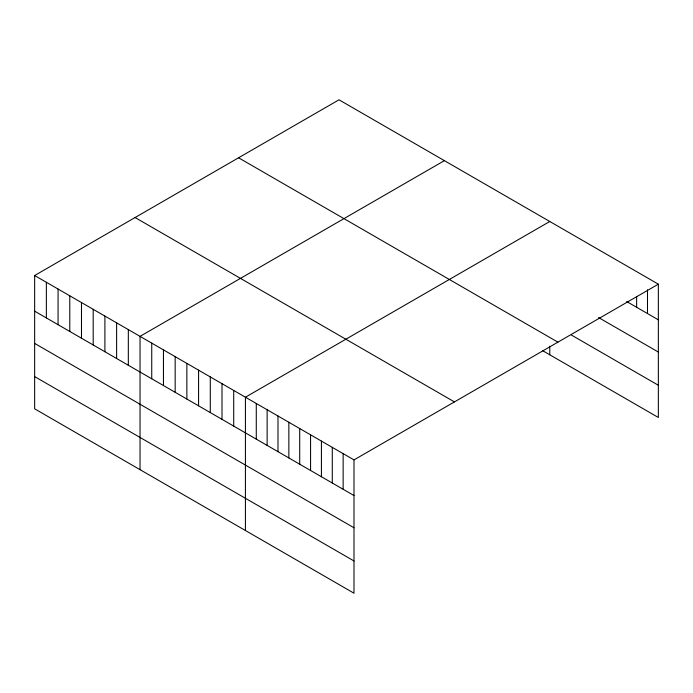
<?xml version="1.0" encoding="UTF-8"?>
<svg xmlns="http://www.w3.org/2000/svg" width="693" height="693" viewBox="0 0 693 693"><rect width="100%" height="100%" fill="white"/><g stroke="black" fill="none" stroke-linecap="round" stroke-linejoin="round"><path stroke-width="1.04" d="M34.65 275.519L353.993 459.892L353.993 593.199L34.65 408.827L34.65 275.519L339.007 99.801L658.35 284.173L658.35 417.481L542.567 350.632M444.386 160.646L140.038 336.365L140.038 469.663M549.774 221.491L245.417 397.21L245.417 530.509M353.993 459.892L658.35 284.173M626.68 301.542L658.35 319.828M598.631 317.576L658.35 352.053M571.491 335.1L658.35 385.256M238.565 157.787L557.917 342.16M135.083 217.533L454.435 401.905M34.65 311.174L353.993 495.547M34.65 343.399L353.993 527.771M34.65 376.602L353.993 560.975M647.496 289.787L647.496 313.557M636.633 296.483L636.633 307.285M549.774 346.197L549.774 354.79M343.139 453.629L343.139 489.275M332.276 447.357L332.276 483.004M321.422 441.086L321.422 476.741M310.568 434.823L310.568 470.469M299.705 428.551L299.705 464.197M288.851 422.28L288.851 457.934M277.988 416.017L277.988 451.663M267.134 409.745L267.134 445.391M256.28 403.473L256.28 439.128M233.706 390.445L233.706 426.1M222.003 383.688L222.003 419.334M210.291 376.923L210.291 412.578M198.579 370.166L198.579 405.812M186.867 363.409L186.867 399.055M175.164 356.644L175.164 392.29M163.453 349.887L163.453 385.533M151.741 343.122L151.741 378.776M128.326 329.599L128.326 365.254M116.615 322.843L116.615 358.489M104.903 316.086L104.903 351.732M93.2 309.321L93.2 344.975M81.488 302.564L81.488 338.21M69.776 295.798L69.776 331.453M58.065 289.042L58.065 324.688M46.362 282.285L46.362 317.931"/></g></svg>
